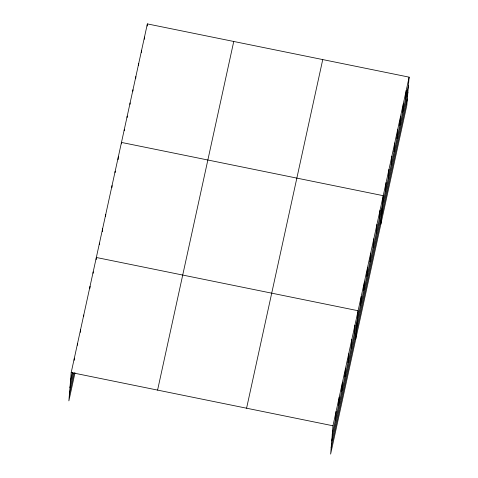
<?xml version="1.0" encoding="UTF-8"?>
<svg xmlns="http://www.w3.org/2000/svg" width="478" height="478" viewBox="0 0 478 478"><rect width="100%" height="100%" fill="white"/><g stroke="black" fill="none" stroke-linecap="round" stroke-linejoin="round"><path stroke-width="0.72" d="M409.126 77.149L332.963 425.784L330.633 454.1L406.796 105.471L409.126 77.149L147.367 23.9L71.204 372.529L68.874 400.851L74.998 372.804M74.168 360.316L74.347 358.147M77.37 345.212L77.484 343.766M80.394 332.276L80.627 329.39M83.65 316.448L83.769 315.008M89.876 288.407L90.055 286.244M93.079 273.308L93.198 271.863M96.162 259.65L96.335 257.481L358.094 310.736L355.769 339.051M99.358 244.545L99.478 243.099M102.382 231.609L102.621 228.723M105.584 216.504L105.763 214.341M111.87 187.74L112.049 185.578M115.067 172.642L115.186 171.196M118.09 159.706L118.329 156.814M121.352 143.878L121.472 142.432L383.231 195.687L380.9 224.003M124.232 130.709L124.352 129.263M127.106 117.534L127.226 116.094M129.986 104.365L130.106 102.925M132.86 91.196L132.98 89.75M135.68 78.751L135.86 76.582M138.56 65.576L138.734 63.413M141.434 52.407L141.613 50.244M144.314 39.238L144.493 37.069M147.188 26.063L147.367 23.9M335.389 420.066L336.1 411.403M338.532 405.685L339.243 397.021M341.674 391.303L342.385 382.639M344.817 376.921L345.528 368.257M347.954 362.539L348.671 353.875M351.097 348.157L351.814 339.494M354.24 333.775L354.951 325.112M360.526 305.018L361.237 296.354M363.668 290.636L364.379 281.972M366.805 276.254L367.522 267.59M369.948 261.872L370.659 253.209M373.091 247.49L373.802 238.827M376.234 233.109L376.945 224.445M379.377 218.733L380.088 210.069M385.393 191.176L386.105 182.518M388.273 178.007L388.984 169.343M391.147 164.838L391.858 156.175M394.027 151.669L394.738 143.006M396.901 138.495L397.618 129.831M399.781 125.326L400.492 116.662M402.661 112.157L403.372 103.493M405.535 98.988L406.246 90.324M70.493 381.193L72.375 372.565M69.955 387.682L73.098 373.3M69.406 394.362L74.12 372.792M157.585 390.102L233.748 41.472M246.582 408.206L322.746 59.577M332.246 434.442L408.415 85.813M331.714 440.931L407.877 92.302M331.164 447.611L407.328 98.982M71.204 372.529L332.963 425.784"/></g></svg>
